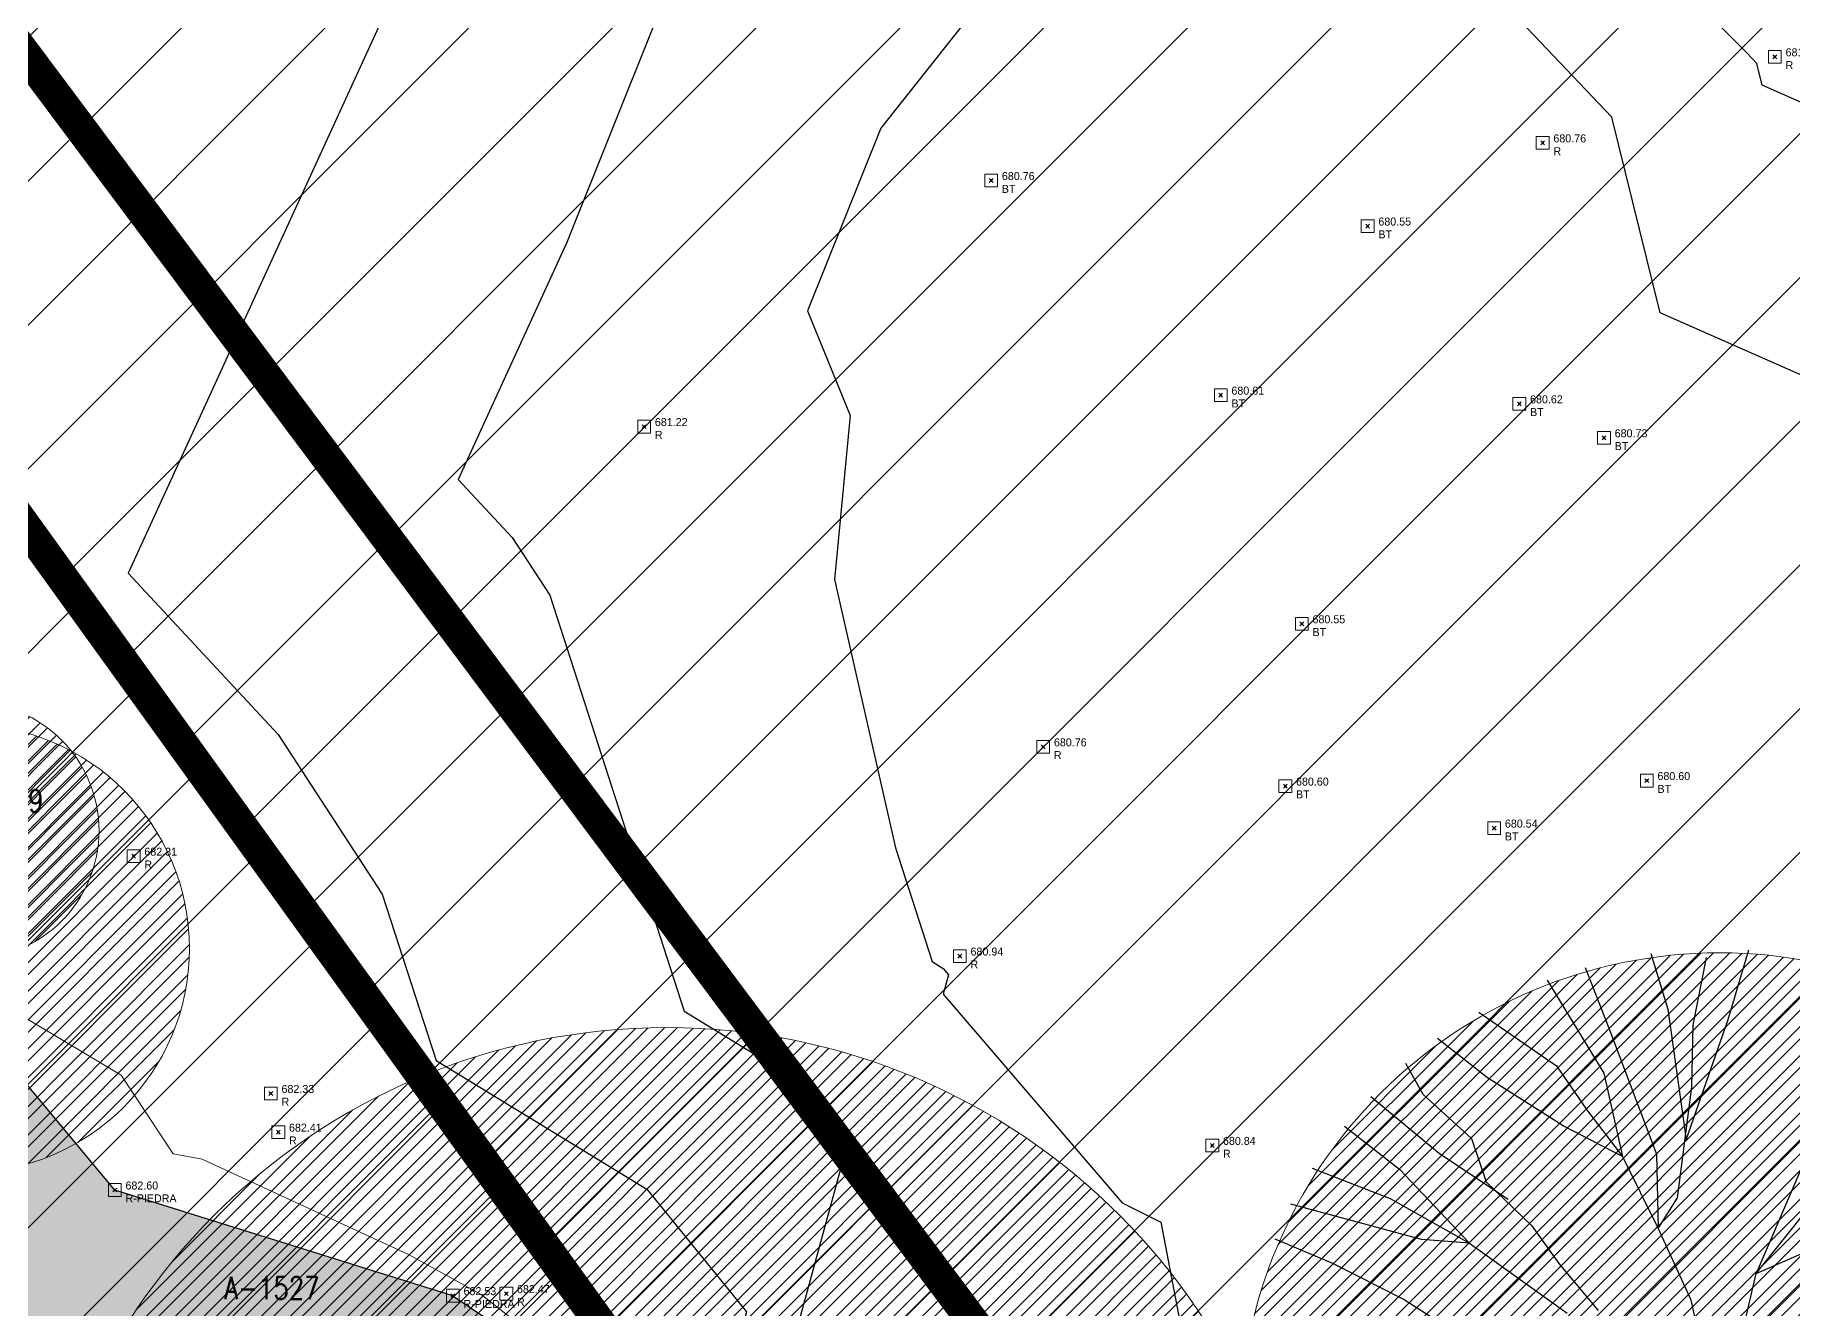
# Model space of a CAD drawing. Extents: x 350769 to 354978, y 6304672 to 6307963.
# Drawn here: x 352335.83 to 352363.29, y 6305941.62 to 6305961.51 of the extents above; entities that cross this region are included whole.
import ezdxf

# ---------------------------------------------------------------- set-up
doc = ezdxf.new("R2010")
doc.units = 0
doc.header["$PDMODE"] = 35
doc.header["$PDSIZE"] = 0.03
doc.linetypes.add('CONTINUOS', pattern=[0])
doc.linetypes.add('DASHDOT', pattern=[1, 0.5, -0.25, 0, -0.25])
doc.layers.get('0').update_dxf_attribs({"linetype": 'CONTINUOUS'})
doc.layers.get('Defpoints').update_dxf_attribs({"linetype": 'CONTINUOUS'})
for name, color, linetype in [('02_Geo ext_Acotamiento', 7, 'CONTINUOUS'), ('03_Pav ext_Vereda HC', 42, 'CONTINUOUS'), ('03_S2_Pav ext_Borde vereda', 7, 'CONTINUOUS'), ('1-ARBOL NOMBRE', 3, 'CONTINUOUS'), ('1-RADIER', 251, 'CONTINUOUS'), ('2-ACHURADO EDIFICACION', 252, 'CONTINUOUS'), ('2-ACHURADO RADIER', 9, 'CONTINUOUS'), ('C-TINN', 5, 'CONTINUOUS'), ('C-TOPO-MAJR', 9, 'CONTINUOUS'), ('C-TOPO-MINR', 8, 'CONTINUOUS'), ('Paisajismo', 253, 'CONTINUOUS'), ('V-NODE-TEXT DIC 2012', 31, 'CONTINUOUS')]:
    doc.layers.add(name, color=color, linetype=linetype)
doc.layers.add('0_ASD_LINEA OFICIAL', color=253, linetype='DASHDOT', lineweight=20)
doc.layers.add('0_ASD_TOPOGRAFIA_ELEMENTOS', color=9, linetype='CONTINUOS', lineweight=5, true_color=0xbdbdbd)
doc.styles.add('ROMANS', font='romans.shx', dxfattribs={"width": 0.65})
doc.dimstyles.new('Principal', dxfattribs={"dimscale": 0, "dimtxt": 2, "dimasz": 2, "dimexe": 1, "dimexo": 1, "dimtad": 1, "dimrnd": 0.05, "dimzin": 1, "dimtxsty": 'ROMANS', "dimcen": 2.5, "dimclrt": 2, "dimaunit": 2, "dimadec": 0, "dimazin": 0, "dimtfac": 1, "dimtmove": 0, "dimatfit": 3, "dimfxl": 1, "dimfxlon": 1, "dimarcsym": 0})

# ---------------------------------------------------------------- blocks, each defined once
blk = doc.blocks.new('*D1079')
at = {"layer": '02_Geo ext_Acotamiento', "color": 0, "lineweight": -2, "transparency": 16777216}
blk.add_line((352275.9834041504, 6305950.408022937), (352270.2940694395, 6305949.519274759), dxfattribs=at)
at = {"layer": '02_Geo ext_Acotamiento', "color": 0, "transparency": 16777216}
blk.add_solid([(352270.2683459033, 6305949.68394436), (352270.3197929759, 6305949.354605158), (352269.3060518342, 6305949.364933541)], dxfattribs=at)
at = {"layer": 'Defpoints', "color": 0, "transparency": 16777216}
for p in [(352392.8269086607, 6305968.660500091), (352269.3060518342, 6305949.364933541)]:
    blk.add_point(p, dxfattribs=at)
at = {"layer": '02_Geo ext_Acotamiento', "color": 2, "transparency": 16777216, "insert": (352273.6384944128, 6305950.96046438), "char_height": 1, "attachment_point": 5, "rotation": 8.878591050159264, "style": 'ROMANS'}
blk.add_mtext('R125,00', dxfattribs=at)
blk = doc.blocks.new('*D1156')
at = {"layer": '02_Geo ext_Acotamiento', "color": 0, "lineweight": -2, "transparency": 16777216}
blk.add_line((352265.1263020158, 6305940.537977832), (352259.5027200941, 6305939.299539646), dxfattribs=at)
at = {"layer": '02_Geo ext_Acotamiento', "color": 0, "transparency": 16777216}
blk.add_solid([(352259.466875284, 6305939.462306128), (352259.5385649044, 6305939.136773165), (352258.5261212075, 6305939.084470786)], dxfattribs=at)
at = {"layer": 'Defpoints', "color": 0, "transparency": 16777216}
for p in [(352392.8269086622, 6305968.660500089), (352258.5261212075, 6305939.084470786)]:
    blk.add_point(p, dxfattribs=at)
at = {"layer": '02_Geo ext_Acotamiento', "color": 2, "transparency": 16777216, "insert": (352262.7517488983, 6305940.944537443), "char_height": 1, "attachment_point": 5, "rotation": 12.419567213945234, "style": 'ROMANS'}
blk.add_mtext('R137,50', dxfattribs=at)
blk = doc.blocks.new('A$C27410629')
at = {"true_color": 0x136734, "transparency": 33554559}
h = blk.add_hatch(dxfattribs=at)
h.set_pattern_fill('ANSI31', color=116, scale=0.5)
h.set_pattern_definition([(45, (-8759.562515186517, -519.1035735587502), (-1.122532015133644, 1.122532015133644), [])])
h.paths.add_polyline_path([(137.5068959888558, 1252.464406617455, 0.1176268807227723), (109.8147584422568, 1254.193915082658, 0.0669245107500281), (94.44469839795602, 1249.334472017372, 0.3153492887079504), (64.30173641118381, 1196.270282113329, 0.0226826871159959), (65.7292635223912, 1185.310127003227), (112.3603922077091, 1218.953454515778), (153.4782689701005, 1161.962272479494), (172.1053089193083, 1139.480769404351), (187.9579650288579, 1141.807885415954), (193.565073162812, 1120.465553675225), (224.197974734232, 1050.129297271156), (250.6203797236194, 989.4787086543838), (268.1526288855184, 972.7353945672494, 7.2547007156e-06), (291.4898137452492, 983.2987389690225), (238.1945199318034, 1105.633967029937), (205.2934048173047, 1181.112163638985), (177.0531538182076, 1197.651557407602)])
at = {"true_color": 0xf8d731, "transparency": 33554559}
h = blk.add_hatch(dxfattribs=at)
h.set_pattern_fill('ANSI31', color=40, scale=0.5)
h.set_pattern_definition([(45, (-8562.389606185756, -452.7772535526492), (-1.122532015133644, 1.122532015133644), [])])
h.paths.add_polyline_path([(112.3603922079938, 1218.953454516186), (65.72926352267586, 1185.310127003635, 0.0411311629792945), (70.93430501728926, 1165.446933868518, 0.0140346239134982), (80.53034666708209, 1140.452970316797), (85.58360470618118, 1125.976145258928), (117.4026874122528, 1137.08554251631), (153.4782689703861, 1161.962272479902)], flags=17)
at = {"layer": '0_ASD_LINEA OFICIAL', "ltscale": 8, "const_width": 0.5}
blk.add_lwpolyline([(250.6203797236194, 989.4787086543838), (268.1526288854875, 972.7353945673531, 7.2547007157e-06), (291.4898137452146, 983.2987389692971), (291.4898137452146, 983.2987389692971), (238.1945199318034, 1105.633967029937), (205.2934048173047, 1181.112163638985), (177.0531538182076, 1197.651557407602), (137.6146324061954, 1252.315079214)], format="xyb", dxfattribs=at)
for points in [[(85.58360530758229, 1125.976145468789), (117.4026874119463, 1137.085542516089), (153.4782689700787, 1161.962272479681), (153.4782689700787, 1161.962272479681), (112.3603922076873, 1218.953454515965), (65.72926351752159, 1185.310126999917)], [(65.72926352235241, 1185.310127003199), (112.3603922077091, 1218.953454515778), (153.4782689701005, 1161.962272479494), (172.1053089193083, 1139.480769404351), (187.9579650288579, 1141.807885415954), (193.565073162812, 1120.465553675225), (224.197974734232, 1050.129297271156), (250.6203797236194, 989.4787086543838)]]:
    blk.add_lwpolyline(points, dxfattribs=at)
blk = doc.blocks.new('1.0 - LO RECABARREN LOTEO PARQUE - VEGETACION EXISTENTE ETAPA MUNICIPAL__2024')
at = {"layer": 'Paisajismo'}
for p, q in [((352362.2776862085, 6305946.137193133), (352362.6041239565, 6305947.226349196)), ((352360.0449992575, 6305946.949958307), (352360.4262948363, 6305945.977565392)), ((352361.0718663064, 6305947.167487742), (352361.3359133457, 6305946.300239882)), ((352361.7305378586, 6305946.049386497), (352361.9435126401, 6305947.106267924)), ((352359.4499466826, 6305946.753272262), (352360.3358806311, 6305945.302266989)), ((352358.3849153377, 6305946.254400167), (352359.5953278099, 6305945.41457629)), ((352361.3359133457, 6305946.300239882), (352361.6244764496, 6305944.261082666)), ((352361.6244764496, 6305944.261082666), (352362.2776862085, 6305946.137193133)), ((352358.517451236, 6305945.22765171), (352357.7379249872, 6305945.843243498)), ((352360.4262948363, 6305945.977565392), (352361.1616923957, 6305944.034760021)), ((352361.7123344466, 6305945.085270003), (352361.7305378586, 6305946.049386497)), ((352357.2384966623, 6305945.457063552), (352357.5119990839, 6305944.971683378)), ((352359.5953278099, 6305945.41457629), (352360.0649631837, 6305944.73058821)), ((352360.3358806311, 6305945.302266989), (352360.6301695215, 6305943.996574467)), ((352359.702548625, 6305944.478951952), (352358.517451236, 6305945.22765171)), ((352361.4866172238, 6305943.353504214), (352361.7123344466, 6305945.085270003)), ((352356.6949092076, 6305944.935216949), (352357.7682828737, 6305944.043361428)), ((352357.5119990839, 6305944.971683378), (352358.2710611021, 6305944.28223066)), ((352360.0649631837, 6305944.73058821), (352360.6301695215, 6305943.996574467)), ((352356.286397368, 6305944.470819449), (352357.1459178987, 6305943.800898814)), ((352360.6301695215, 6305943.996574467), (352359.702548625, 6305944.478951952)), ((352358.2710611021, 6305944.28223066), (352358.4995103824, 6305943.602796402)), ((352357.7682828737, 6305944.043361428), (352358.8450828062, 6305943.333022055)), ((352360.6301695215, 6305943.996574467), (352361.1880888356, 6305942.876908598)), ((352361.1616923957, 6305944.034760021), (352361.1880888356, 6305942.876908598)), ((352363.4762009622, 6305943.942838757), (352362.7189552373, 6305942.172883496)), ((352355.7807041412, 6305943.814352248), (352356.9986755661, 6305943.341794288)), ((352357.1459178987, 6305943.800898814), (352358.2401153238, 6305942.643233828)), ((352358.4995103824, 6305943.602796402), (352359.2103317744, 6305942.914250483)), ((352361.1880888356, 6305942.876908598), (352361.4866172238, 6305943.353504214)), ((352362.7189552373, 6305942.172883496), (352363.7073807278, 6305943.40802056)), ((352357.4886300604, 6305942.704941045), (352355.4476467479, 6305943.255982106)), ((352356.9986755661, 6305943.341794288), (352358.2401153238, 6305942.643233828)), ((352359.2103317744, 6305942.914250483), (352359.6335524993, 6305942.327585179)), ((352361.1880888356, 6305942.876908598), (352361.6977732279, 6305941.758157476)), ((352355.1993142341, 6305942.711849149), (352356.1006459089, 6305942.331668825)), ((352358.2401153238, 6305942.643233828), (352357.4886300604, 6305942.704941045)), ((352358.2401153238, 6305942.643233828), (352359.7637058823, 6305941.553560415)), ((352362.7189552373, 6305942.172883496), (352363.9840649301, 6305942.727671557)), ((352356.1006459089, 6305942.331668825), (352357.2165152336, 6305941.765856991)), ((352359.6335524993, 6305942.327585179), (352360.2469937588, 6305941.59265669)), ((352362.0891324101, 6305939.484287405), (352362.7189552373, 6305942.172883496)), ((352357.2165152336, 6305941.765856991), (352357.639417926, 6305941.497222518)), ((352361.6977732279, 6305941.758157476), (352361.8752514725, 6305940.935017971))]:
    blk.add_line(p, q, dxfattribs=at)
blk = doc.blocks.new('TOPOGRAFIA')
at = {"layer": '0_ASD_TOPOGRAFIA_ELEMENTOS', "true_color": 0xf26507}
h = blk.add_hatch(dxfattribs=at)
h.set_pattern_fill('ANSI31', color=30, scale=0.1)
h.set_pattern_definition([(45, (384032.0526236526, 6301209.337101243), (-0.2245064030267289, 0.2245064030267289), [])])
edge = h.paths.add_edge_path()
edge.add_arc((390334.8268409935, 6302949.089277557), 2, 0, 360)
h = blk.add_hatch(dxfattribs=at)
h.set_pattern_fill('ANSI31', color=30, scale=0.1)
h.set_pattern_definition([(45, (384031.9648644637, 6301207.494621552), (-0.2245064030267289, 0.2245064030267289), [])])
edge = h.paths.add_edge_path()
edge.add_arc((390334.7390818046, 6302947.246797865), 3.5, 0, 360)
h = blk.add_hatch(dxfattribs=at)
h.set_pattern_fill('ANSI31', color=30, scale=0.1)
h.set_pattern_definition([(45, (384059.3736285088, 6301199.927766613), (-0.2245064030267289, 0.2245064030267289), [])])
edge = h.paths.add_edge_path()
edge.add_arc((390362.1478458498, 6302939.679942926), 7.5, 0, 360)
h = blk.add_hatch(dxfattribs=at)
h.set_pattern_fill('ANSI31', color=30, scale=0.1)
h.set_pattern_definition([(45, (384042.9249444606, 6301196.259608269), (-0.2245064030267289, 0.2245064030267289), [])])
edge = h.paths.add_edge_path()
edge.add_arc((390345.6991618016, 6302936.011784582), 10, 0, 360)
at = {"layer": '2-ACHURADO EDIFICACION', "lineweight": 0, "true_color": 0xbdbdbd}
h = blk.add_hatch(dxfattribs=at)
h.set_pattern_fill('ANSI31', color=9, scale=0.25)
h.set_pattern_definition([(45, (38000, -3000), (-0.561266007566822, 0.5612660075668221), [])])
h.paths.add_polyline_path([(390327.6270000001, 6302951.749), (390327.2994358053, 6302951.517488061), (390319.3550000001, 6302962.757999999), (390318.8266655438, 6302962.361017291), (390313.848, 6302968.987000001), (390308.922, 6302965.432999999), (390311.318, 6302962.155), (390305.083, 6302957.373), (390303.711, 6302959.217), (390298.4, 6302955.382999999), (390293.82, 6302952.065), (390295.735, 6302949.36), (390288.406, 6302944.101), (390293.0570000001, 6302937.645), (390301.664, 6302943.75, 0.455625162279396), (390304.853, 6302944.772000001, 0.2076474804618814), (390304.846128978, 6302946.552609009), (390305.152, 6302946.822000001), (390311.019, 6302951.207), (390315.831, 6302944.557999999), (390325.324, 6302931.036), (390317.821, 6302925.589), (390326.706, 6302913.574, 0.2996396774800834), (390327.8739999999, 6302913.496), (390329.906, 6302915.051, 0.2469041141044179), (390330.1009999998, 6302915.919), (390328.7638008676, 6302917.735068206), (390330.771, 6302919.213), (390332.0220000001, 6302917.514), (390332.542, 6302917.24, 0.1964593871867426), (390333.1906864678, 6302917.423841837), (390334.68, 6302918.512), (390334.783, 6302918.629, 0.3535939934268906), (390334.8263871195, 6302919.675467933), (390331.641, 6302924.087), (390338.743, 6302929.22), (390342.045, 6302931.639), (390340.944, 6302933.087), (390336.263, 6302939.53)])
at = {"layer": '2-ACHURADO RADIER', "lineweight": 0, "true_color": 0xbdbdbd}
h = blk.add_hatch(color=9, dxfattribs=at)
h.dxf.hatch_style = 1
h.paths.add_polyline_path([(390345.65, 6302939.607), (390342.355, 6302941.825), (390337.073, 6302943.475), (390330.464, 6302951.406), (390329.0563556443, 6302949.726617344), (390336.263, 6302939.53), (390340.944, 6302933.087), (390341.7607509903, 6302932.012835209), (390344.045, 6302933.935), (390343.9050000001, 6302935.477), (390344.88, 6302936.202)])
at = {"layer": '0_ASD_LINEA OFICIAL', "ltscale": 8, "const_width": 0.5}
blk.add_lwpolyline([(390427.7422208371, 6302814.067302241), (390462.175169294, 6302752.281984893), (390383.0708512056, 6302730.60460566), (390309.799280958, 6302723.34933251), (390311.3694829855, 6302703.307175558), (390386.7450058985, 6302710.87060822), (390472.1157813581, 6302734.447625814), (390495.6666031899, 6302745.107885282), (390523.3047577998, 6302756.108814369), (390473.7988608224, 6302802.290811195, -0.151018922054954), (390428.284824325, 6302881.718520356), (390391.7076271252, 6302986.357196383, -0.0353672387787057), (390370.1826827546, 6302995.883561216, 0.281090384313248), (390309.6791110245, 6302995.975573557), (390362.1061406053, 6302925.87386779), (390362.1051407481, 6302925.873120026), (390363.1240822571, 6302924.510663705, -0.0334358729418558), (390384.9297867848, 6302890.883640137), (390427.7422208371, 6302814.067302241)], format="xyb", dxfattribs=at)
blk.add_lwpolyline([(390427.7422208371, 6302814.067302241), (390462.175169294, 6302752.281984893), (390383.0708512056, 6302730.60460566), (390309.799280958, 6302723.34933251), (390311.3694829855, 6302703.307175558), (390386.7450058985, 6302710.87060822), (390472.1157813581, 6302734.447625814), (390495.6666031899, 6302745.107885282), (390523.3047577998, 6302756.108814369), (390473.7988608224, 6302802.290811195, -0.151018922054954), (390428.284824325, 6302881.718520356), (390391.7076271252, 6302986.357196383, -0.0353672387787057), (390370.1826827546, 6302995.883561216, 0.281090384313248), (390309.6791110245, 6302995.975573557), (390362.1061406053, 6302925.87386779), (390362.1051407481, 6302925.873120026), (390363.1240822571, 6302924.510663705, -0.0334358729418558), (390384.9297867848, 6302890.883640137), (390427.7422208371, 6302814.067302241)], format="xyb", dxfattribs=at)
blk.add_lwpolyline([(390300.6404766534, 6302880.138905664), (390362.1061406053, 6302925.87386779), (390309.6791110245, 6302995.975573557, 0.0925659184479646), (390293.8108981676, 6302981.742677435, -0.3964153860767294), (390284.2829851062, 6302954.556046659, 0.0142566665864855), (390284.8175285188, 6302952.058129574, -0.0031337790823816)], format="xyb", close=True, dxfattribs=at)
blk.add_lwpolyline([(390300.6404766534, 6302880.138905664), (390362.1061406053, 6302925.87386779), (390309.6791110245, 6302995.975573557, 0.0925659184479646), (390293.8108981676, 6302981.742677435, -0.3964153860767294), (390284.2829851062, 6302954.556046659, 0.0142566665864855), (390284.8175285188, 6302952.058129574, -0.0031337790823816)], format="xyb", close=True, dxfattribs=at)
at = {"layer": '0_ASD_TOPOGRAFIA_ELEMENTOS', "color": 30, "true_color": 0xf26507}
for centre, radius in [((390334.8268409935, 6302949.089277557), 2), ((390334.7390818046, 6302947.246797865), 3.5), ((390362.1478458498, 6302939.679942926), 7.5), ((390345.6991618016, 6302936.011784582, 682.413), 10)]:
    blk.add_circle(centre, radius, dxfattribs=at)
at = {"layer": '1-RADIER', "color": 9, "lineweight": 0, "true_color": 0xbdbdbd, "flags": 128}
for points in [[(390342.355, 6302941.825), (390337.073, 6302943.475), (390330.464, 6302951.406)], [(390342.355, 6302941.825), (390345.65, 6302939.607), (390344.88, 6302936.202)]]:
    blk.add_lwpolyline(points, dxfattribs=at)
at = {"layer": 'C-TINN', "color": 9, "linetype": 'Continuous', "lineweight": 0, "true_color": 0xbdbdbd}
for points, elevation in [([(390362.9100000001, 6302961.074), (390362.9100000001, 6302961.273999999), (390363.11, 6302961.273999999), (390363.11, 6302961.074), (390362.9100000001, 6302961.074)], 681.562), ([(390359.282, 6302959.73), (390359.282, 6302959.93), (390359.482, 6302959.93), (390359.482, 6302959.73), (390359.282, 6302959.73)], 680.762), ([(390350.6660000001, 6302959.142), (390350.6660000001, 6302959.341999999), (390350.866, 6302959.341999999), (390350.866, 6302959.142), (390350.6660000001, 6302959.142)], 680.755), ([(390356.548, 6302958.431000001), (390356.548, 6302958.631), (390356.748, 6302958.631), (390356.748, 6302958.431000001), (390356.548, 6302958.431000001)], 680.548), ([(390354.2520000001, 6302955.79), (390354.2520000001, 6302955.989999999), (390354.452, 6302955.989999999), (390354.452, 6302955.79), (390354.2520000001, 6302955.79)], 680.608), ([(390358.918, 6302955.655), (390358.918, 6302955.855), (390359.118, 6302955.855), (390359.118, 6302955.655), (390358.918, 6302955.655)], 680.62), ([(390345.244, 6302955.299000001), (390345.244, 6302955.499), (390345.444, 6302955.499), (390345.444, 6302955.299000001), (390345.244, 6302955.299000001)], 681.218), ([(390360.2400000001, 6302955.124000001), (390360.2400000001, 6302955.324), (390360.44, 6302955.324), (390360.44, 6302955.124000001), (390360.2400000001, 6302955.124000001)], 680.726), ([(390355.5190000001, 6302952.219000001), (390355.5190000001, 6302952.419), (390355.719, 6302952.419), (390355.719, 6302952.219000001), (390355.5190000001, 6302952.219000001)], 680.553), ([(390351.4790000001, 6302950.297), (390351.4790000001, 6302950.497), (390351.679, 6302950.497), (390351.679, 6302950.297), (390351.4790000001, 6302950.297)], 680.761), ([(390355.261, 6302949.684), (390355.261, 6302949.884), (390355.461, 6302949.884), (390355.461, 6302949.684), (390355.261, 6302949.684)], 680.605), ([(390360.908, 6302949.77), (390360.908, 6302949.97), (390361.108, 6302949.97), (390361.108, 6302949.77), (390360.908, 6302949.77)], 680.596), ([(390358.525, 6302949.028), (390358.525, 6302949.227999999), (390358.725, 6302949.227999999), (390358.725, 6302949.028), (390358.525, 6302949.028)], 680.545), ([(390337.2680000001, 6302948.589000001), (390337.2680000001, 6302948.789), (390337.468, 6302948.789), (390337.468, 6302948.589000001), (390337.2680000001, 6302948.589000001)], 682.309), ([(390350.1760000001, 6302947.029), (390350.1760000001, 6302947.228999999), (390350.376, 6302947.228999999), (390350.376, 6302947.029), (390350.1760000001, 6302947.029)], 680.944), ([(390339.411, 6302944.883), (390339.411, 6302945.083), (390339.611, 6302945.083), (390339.611, 6302944.883), (390339.411, 6302944.883)], 682.333), ([(390339.5280000001, 6302944.279), (390339.5280000001, 6302944.478999999), (390339.728, 6302944.478999999), (390339.728, 6302944.279), (390339.5280000001, 6302944.279)], 682.413), ([(390354.12, 6302944.072000001), (390354.12, 6302944.272), (390354.32, 6302944.272), (390354.32, 6302944.072000001), (390354.12, 6302944.072000001)], 680.841), ([(390336.973, 6302943.375), (390336.973, 6302943.574999999), (390337.173, 6302943.574999999), (390337.173, 6302943.375), (390336.973, 6302943.375)], 682.6), ([(390342.255, 6302941.725000001), (390342.255, 6302941.925), (390342.455, 6302941.925), (390342.455, 6302941.725000001), (390342.255, 6302941.725000001)], 682.529), ([(390343.0900000001, 6302941.757), (390343.0900000001, 6302941.956999999), (390343.29, 6302941.956999999), (390343.29, 6302941.757), (390343.0900000001, 6302941.757)], 682.474)]:
    blk.add_lwpolyline(points, dxfattribs=dict(at, elevation=elevation))
for p in [(390363.01, 6302961.174, 681.562), (390359.382, 6302959.83, 680.762), (390350.766, 6302959.242, 680.755), (390356.648, 6302958.531, 680.548), (390354.352, 6302955.89, 680.608), (390359.018, 6302955.755, 680.62), (390345.344, 6302955.399, 681.218), (390360.3400000001, 6302955.224, 680.726), (390355.619, 6302952.319, 680.553), (390351.5790000001, 6302950.397, 680.761), (390355.361, 6302949.784, 680.605), (390361.008, 6302949.87, 680.596), (390358.625, 6302949.128, 680.545), (390337.368, 6302948.689, 682.309), (390350.276, 6302947.129, 680.944), (390339.511, 6302944.983, 682.333), (390339.6280000001, 6302944.379, 682.413), (390354.22, 6302944.172, 680.841), (390337.073, 6302943.475, 682.6), (390342.355, 6302941.825, 682.529), (390343.19, 6302941.857, 682.474)]:
    blk.add_point(p, dxfattribs=at)
at = {"layer": 'C-TOPO-MAJR', "color": 9, "linetype": 'Continuous', "lineweight": 0, "true_color": 0xbdbdbd, "elevation": 682.5}
for points in [[(390341.67325, 6302942.463500001), (390338.4393101604, 6302943.95842246), (390337.9861086142, 6302944.039794007), (390337.1743745705, 6302945.266752577), (390335.2745384616, 6302946.397307692)], [(390329.1138040346, 6302930.523123919), (390337.0371436464, 6302936.311685083), (390340.1269621213, 6302931.651522728), (390340.5220482574, 6302930.886230563), (390341.7265, 6302931.6775), (390341.5412214023, 6302932.301553505), (390343.4540909091, 6302933.256636363), (390344.2965209235, 6302933.797608946), (390344.4385539568, 6302934.723978417), (390344.5886470588, 6302935.802191176), (390345.0202560976, 6302936.099878049), (390345.1858728813, 6302936.875055085), (390345.6451875001, 6302939.58571875), (390345.5401666667, 6302939.680933333), (390342.7952727273, 6302941.841872727), (390341.67325, 6302942.463500001)]]:
    blk.add_lwpolyline(points, dxfattribs=at)
at = {"layer": 'C-TOPO-MINR', "color": 9, "linetype": 'Continuous', "lineweight": -3, "true_color": 0xbdbdbd}
for points, elevation in [([(390341.9728654822, 6302963.347017766), (390337.2810485437, 6302953.110286849), (390339.6270137489, 6302950.589449129), (390341.2530529148, 6302948.093787444), (390342.0918099353, 6302945.497483801), (390345.3852705882, 6302943.490286274), (390346.9406816144, 6302941.572766816), (390346.4700672, 6302939.8525712), (390346.4387992875, 6302939.582109264), (390347.0074946237, 6302938.471283155), (390346.9435062241, 6302938.197946059), (390348.0593285715, 6302936.42691), (390347.9383202899, 6302935.96977971), (390347.7908180495, 6302935.178924309), (390346.8116209387, 6302933.106779784), (390346.714991342, 6302932.476541126), (390345.9373636364, 6302931.977181818), (390343.4016054422, 6302930.233476191), (390341.6606997793, 6302928.90283223), (390339.5066056339, 6302927.878548015), (390336.1453960396, 6302924.542762376), (390332.646265226, 6302922.69477996)], 682), ([(390364.8309283019, 6302961.954264151), (390363.812504902, 6302960.291867646), (390362.811985646, 6302960.732732058), (390362.72883, 6302961.06984), (390362.5723284916, 6302961.234960893), (390357.3985323887, 6302966.444112348)], 681.5), ([(390345.514077538, 6302961.722951239), (390344.128322335, 6302958.265164975), (390342.4363883495, 6302954.573658429), (390343.282375802, 6302953.664609533), (390343.868747982, 6302952.764639462), (390345.966899928, 6302946.269982001), (390347.7009568628, 6302945.213162092), (390348.5199043349, 6302944.203559043), (390347.7065469846, 6302941.230565217)], 681.5), ([(390402.8079928934, 6302963.349876142), (390403.7029164619, 6302956.919007371), (390403.7816461012, 6302956.092148243), (390403.8930790514, 6302954.983660079), (390401.1857757009, 6302952.462196262), (390399.7002, 6302951.7572), (390392.8885555556, 6302946.555333333), (390391.6209547326, 6302946.812065843), (390391.4871547619, 6302948.577273809), (390395.3373944954, 6302953.191330275), (390390.7900753425, 6302955.2225), (390387.6012775119, 6302956.272784689), (390384.5734259259, 6302957.022203703), (390377.6598067485, 6302956.829929448), (390372.3253809524, 6302952.797793651), (390367.9254099723, 6302951.263044321), (390366.2809964158, 6302953.851354838), (390365.4301261683, 6302955.316827103), (390361.2150956939, 6302957.174119618), (390360.46133, 6302960.22984), (390359.0427195531, 6302961.726581005)], 681), ([(390351.1511358356, 6302962.724747095), (390349.0388577138, 6302960.057883293), (390347.8969071274, 6302957.208447084), (390348.563252459, 6302955.574472131), (390348.3182450766, 6302953.012925602), (390349.268, 6302948.819218978), (390349.8419899208, 6302947.042480201), (390350.0166431373, 6302946.936037908), (390350.0991270553, 6302946.83435127), (390350.0172061711, 6302946.534913043), (390352.8094595588, 6302943.2743125), (390353.4137039828, 6302942.974108719), (390353.8249495799, 6302940.824092438)], 681)]:
    blk.add_lwpolyline(points, dxfattribs=dict(at, elevation=elevation))
at = {"layer": 'V-NODE-TEXT DIC 2012', "color": 9, "lineweight": 0, "true_color": 0xbdbdbd}
for p in [(390363.01, 6302961.174), (390359.382, 6302959.83), (390350.766, 6302959.242), (390356.648, 6302958.531), (390354.352, 6302955.89), (390359.018, 6302955.755), (390345.344, 6302955.399), (390360.3400000001, 6302955.224), (390355.619, 6302952.319), (390351.5790000001, 6302950.397), (390355.361, 6302949.784), (390361.008, 6302949.87), (390358.625, 6302949.128), (390337.368, 6302948.689), (390350.276, 6302947.129), (390339.511, 6302944.983), (390339.6280000001, 6302944.379), (390354.22, 6302944.172), (390337.073, 6302943.475), (390342.355, 6302941.825), (390343.19, 6302941.857)]:
    blk.add_point(p, dxfattribs=at)
at = {"layer": '1-ARBOL NOMBRE', "color": 9, "lineweight": 0, "true_color": 0xbdbdbd, "style": 'ROMANS', "width": 0.8}
for s, p in [('A-1529', (390334.4700668354, 6302949.377000003)), ('A-1527', (390338.7830668355, 6302941.770000002))]:
    blk.add_text(s, height=0.35, dxfattribs=at).set_placement(p)
at = {"layer": 'V-NODE-TEXT DIC 2012', "color": 9, "lineweight": 0, "true_color": 0xbdbdbd}
for s, p in [('681.56', (390363.1767893219, 6302961.182210677)), ('R', (390363.1767893219, 6302960.982210678)), ('680.76', (390359.5487893219, 6302959.838210678)), ('R', (390359.5487893219, 6302959.638210678)), ('680.76', (390350.9327893219, 6302959.250210677)), ('BT', (390350.9327893219, 6302959.050210678)), ('680.55', (390356.8147893219, 6302958.539210678)), ('BT', (390356.8147893219, 6302958.339210679)), ('680.61', (390354.5187893219, 6302955.898210677)), ('BT', (390354.5187893219, 6302955.698210678)), ('680.62', (390359.1847893219, 6302955.763210678)), ('BT', (390359.1847893219, 6302955.563210678)), ('681.22', (390345.5107893219, 6302955.407210678)), ('R', (390345.5107893219, 6302955.207210679)), ('680.73', (390360.5067893219, 6302955.232210678)), ('BT', (390360.5067893219, 6302955.032210679)), ('680.55', (390355.7857893219, 6302952.327210678)), ('BT', (390355.7857893219, 6302952.127210679)), ('680.76', (390351.7457893219, 6302950.405210678)), ('R', (390351.7457893219, 6302950.205210678)), ('680.60', (390355.5277893219, 6302949.792210678)), ('680.60', (390361.1747893219, 6302949.878210678)), ('BT', (390361.1747893219, 6302949.678210679)), ('BT', (390355.5277893219, 6302949.592210678)), ('680.54', (390358.7917893219, 6302949.136210677)), ('BT', (390358.7917893219, 6302948.936210678)), ('682.31', (390337.5347893219, 6302948.697210678)), ('R', (390337.5347893219, 6302948.497210679)), ('680.94', (390350.4427893219, 6302947.137210677)), ('R', (390350.4427893219, 6302946.937210678)), ('682.33', (390339.6777893219, 6302944.991210678)), ('R', (390339.6777893219, 6302944.791210678)), ('682.41', (390339.7947893219, 6302944.387210677)), ('R', (390339.7947893219, 6302944.187210678)), ('680.84', (390354.3867893219, 6302944.180210678)), ('R', (390354.3867893219, 6302943.980210679)), ('682.60', (390337.2397893219, 6302943.483210677)), ('R-PIEDRA', (390337.2397893219, 6302943.283210678)), ('682.53', (390342.5217893219, 6302941.833210678)), ('682.47', (390343.3567893219, 6302941.865210677)), ('R-PIEDRA', (390342.5217893219, 6302941.633210679)), ('R', (390343.3567893219, 6302941.665210678))]:
    blk.add_text(s, height=0.125, dxfattribs=at).set_placement(p)

msp = doc.modelspace()

# ---------------------------------------------------------------- hatches: boundary and pattern name
at = {"layer": '03_Pav ext_Vereda HC'}
h = msp.add_hatch(dxfattribs=at)
h.set_pattern_fill('DOTS', color=256, scale=0.2, style=0)
h.set_pattern_definition([(0, (0, 0), (0.15875, 0.3175), [0, -0.3175])])
h.paths.add_polyline_path([(352533.7781987465, 6305988.647630177, 0.0012344985873451), (352535.6751261651, 6305989.286498093), (352535.0273047539, 6305991.17866681, -0.0012368732376554), (352533.135689451, 6305990.541615871, -0.0205300987090724), (352503.8853697219, 6305981.940228953), (352503.2840382412, 6305984.518491437), (352499.4039184833, 6305983.544208242), (352499.9993888386, 6305980.991075858, -0.0088871029066398), (352487.1047705442, 6305978.156272031, -0.0145554952433639), (352464.6282001356, 6305974.170378275, -0.0089901834447136), (352459.9926205119, 6305973.570179023), (352460.1984365284, 6305971.58073849, 0.0090193317601268), (352464.9206284034, 6305972.191872346, 0.0145516934643665), (352487.5052945014, 6305976.196778146, 0.0321135926008381)])
h.paths.add_polyline_path([(352453.0159213873, 6305972.983824089, -0.0068005053920136), (352449.4833227422, 6305972.830716716, -0.0090666416786755), (352444.7696182578, 6305972.776126778), (352444.5771080579, 6305970.777466943, 0.0163831034820658), (352453.2219476648, 6305970.992351152)])
h.paths.add_polyline_path([(352389.6460369565, 6305991.879874823, -0.0175332208634532), (352376.9513572305, 6305998.31509122), (352352.1532079588, 6306011.99899601, 0.0444036337484985), (352342.053580769, 6306016.089608755, 0.1133237876608219), (352314.4714570943, 6306018.047333277), (352314.9360717349, 6306016.097052595, -0.1572406347358349), (352351.2139975071, 6306010.232972499), (352375.9850852466, 6305996.564000573, 0.0175063699942604), (352388.7848668274, 6305990.074641938, -0.0115901603268221), (352405.9871731158, 6305981.141781882, 0.0867620637740209), (352437.5751283567, 6305971.093253941), (352437.7670282808, 6305973.085577833, -0.0864982168626583), (352406.9311932966, 6305982.905094895, 0.0115902421848068)])
h.paths.add_polyline_path([(352298.9308368329, 6306011.291528256, -0.0407699137093401), (352308.0869286793, 6306014.635858133), (352307.6251471448, 6306016.57596012, 0.043034433953701), (352297.5531387314, 6306012.854879401, 0.2722251189562815), (352266.1428912832, 6305966.550484804), (352264.4334961653, 6305966.567898809, 0.0153159578732751), (352263.8567137016, 6305962.573567073), (352266.0299973136, 6305962.551427328, 0.0215469833585937), (352266.2729303729, 6305957.80291892, 0.0632834604165821), (352273.0108519612, 6305926.495241333, 0.0077036086267224), (352278.1261176606, 6305912.650623268), (352279.9891282905, 6305913.378097652, -0.0076770463793275), (352274.9122720579, 6305927.117035691, -0.0633905228513815), (352268.2648698925, 6305957.982510693, -0.3183358391945924)])
at = {"layer": '0_ASD_TOPOGRAFIA_ELEMENTOS'}
h = msp.add_hatch(dxfattribs=at)
h.set_pattern_fill('ANSI31', color=256, scale=0.1)
h.set_pattern_definition([(45, (346032.0526236526, 6304209.337101243), (-0.2245064030267289, 0.2245064030267289), [])])
edge = h.paths.add_edge_path()
edge.add_arc((352334.8268409936, 6305949.089277557), 2, 0, 360)
h = msp.add_hatch(dxfattribs=at)
h.set_pattern_fill('ANSI31', color=256, scale=0.1)
h.set_pattern_definition([(45, (346031.9648644637, 6304207.494621552), (-0.2245064030267289, 0.2245064030267289), [])])
edge = h.paths.add_edge_path()
edge.add_arc((352334.7390818047, 6305947.246797865), 3.5, 0, 360)
h = msp.add_hatch(dxfattribs=at)
h.set_pattern_fill('ANSI31', color=256, scale=0.1)
h.set_pattern_definition([(45, (346059.3736285089, 6304199.927766613), (-0.2245064030267289, 0.2245064030267289), [])])
edge = h.paths.add_edge_path()
edge.add_arc((352362.1478458498, 6305939.679942926), 7.5, 0, 360)
h = msp.add_hatch(dxfattribs=at)
h.set_pattern_fill('ANSI31', color=256, scale=0.1)
h.set_pattern_definition([(45, (346042.9249444607, 6304196.259608269), (-0.2245064030267289, 0.2245064030267289), [])])
edge = h.paths.add_edge_path()
edge.add_arc((352345.6991618016, 6305936.011784582), 10, 0, 360)
at = {"layer": '2-ACHURADO EDIFICACION'}
h = msp.add_hatch(dxfattribs=at)
h.set_pattern_fill('ANSI31', color=256, scale=0.25)
h.set_pattern_definition([(45, (0, 0), (-0.561266007566822, 0.5612660075668221), [])])
h.paths.add_polyline_path([(352327.6270000001, 6305951.749), (352327.2994358053, 6305951.517488061), (352319.3550000001, 6305962.757999999), (352318.8266655438, 6305962.361017291), (352313.848, 6305968.987000001), (352308.922, 6305965.432999999), (352311.318, 6305962.155), (352305.083, 6305957.373), (352303.711, 6305959.217), (352298.4, 6305955.382999999), (352293.82, 6305952.065), (352295.735, 6305949.36), (352288.406, 6305944.101), (352293.0570000001, 6305937.645), (352301.664, 6305943.75, 0.455625162279396), (352304.853, 6305944.772000001, 0.2076474804618814), (352304.846128978, 6305946.552609009), (352305.152, 6305946.822000001), (352311.019, 6305951.207), (352315.831, 6305944.557999999), (352325.324, 6305931.036), (352317.821, 6305925.589), (352326.706, 6305913.574, 0.2996396774800834), (352327.8739999999, 6305913.496), (352329.906, 6305915.051, 0.2469041141044179), (352330.1009999998, 6305915.919), (352328.7638008676, 6305917.735068206), (352330.771, 6305919.213), (352332.0220000001, 6305917.514), (352332.542, 6305917.24, 0.1964593871867426), (352333.1906864678, 6305917.423841837), (352334.68, 6305918.512), (352334.783, 6305918.629, 0.3535939934268906), (352334.8263871195, 6305919.675467933), (352331.641, 6305924.087), (352338.743, 6305929.22), (352342.045, 6305931.639), (352340.944, 6305933.087), (352336.263, 6305939.53)])
at = {"layer": '2-ACHURADO RADIER'}
h = msp.add_hatch(color=256, dxfattribs=at)
h.dxf.hatch_style = 1
h.paths.add_polyline_path([(352345.65, 6305939.607), (352342.355, 6305941.825), (352337.073, 6305943.475), (352330.464, 6305951.406), (352329.0563556443, 6305949.726617344), (352336.263, 6305939.53), (352340.944, 6305933.087), (352341.7607509903, 6305932.012835209), (352344.045, 6305933.935), (352343.9050000001, 6305935.477), (352344.88, 6305936.202)])

# ---------------------------------------------------------------- linework, layer by layer
at = {"layer": '0_ASD_TOPOGRAFIA_ELEMENTOS'}
for centre, radius in [((352334.8268409936, 6305949.089277557), 2), ((352334.7390818047, 6305947.246797865), 3.5), ((352362.1478458498, 6305939.679942926), 7.5), ((352345.6991618016, 6305936.011784582, 682.413), 10)]:
    msp.add_circle(centre, radius, dxfattribs=at)
at = {"layer": '1-RADIER', "flags": 128}
for points in [[(352342.355, 6305941.825), (352337.073, 6305943.475), (352330.464, 6305951.406)], [(352342.355, 6305941.825), (352345.65, 6305939.607), (352344.88, 6305936.202)]]:
    msp.add_lwpolyline(points, dxfattribs=at)

# ---------------------------------------------------------------- block references
at = {"layer": '03_S2_Pav ext_Borde vereda', "linetype": 'Continuous'}
msp.add_blockref('A$C27410629', (352203.9623478023, 6304761.713605438), dxfattribs=at)
at = {"layer": 'Paisajismo'}
msp.add_blockref('1.0 - LO RECABARREN LOTEO PARQUE - VEGETACION EXISTENTE ETAPA MUNICIPAL__2024', (0, 0), dxfattribs=at)

# ---------------------------------------------------------------- dimensions: what is measured, and where the dimension line sits
at = {"layer": '02_Geo ext_Acotamiento'}
for center, mpoint, picture, middle in [((352392.8269086622, 6305968.660500089), (352258.5261212075, 6305939.084470786), '*D1156', (352262.9469750957, 6305940.05804143)), ((352392.8269086607, 6305968.660500091), (352269.3060518342, 6305949.364933541), '*D1079', (352273.7785958158, 6305950.063603161))]:
    dim = msp.add_radius_dim(center=center, mpoint=mpoint, dimstyle='Principal', override={"dimscale": 0, "dimtmove": 1}, dxfattribs=at)
    dim.commit()
    dim.dimension.update_dxf_attribs({"geometry": picture, "text_midpoint": middle, "dimtype": 164})

# ---------------------------------------------------------------- next in the draw order: block references
at = {"layer": '0_ASD_TOPOGRAFIA_ELEMENTOS', "color": 30, "true_color": 0xf26507}
msp.add_blockref('TOPOGRAFIA', (-38000, 3000), dxfattribs=at)

doc.saveas('drawing.dxf')
